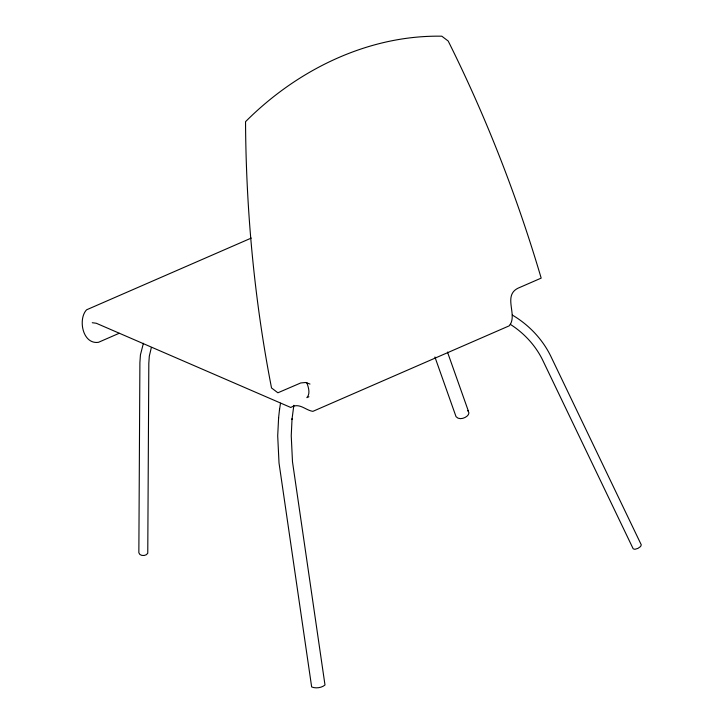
<?xml version="1.0" encoding="UTF-8"?>
<svg xmlns="http://www.w3.org/2000/svg" width="724" height="724" viewBox="0 0 724 724"><rect width="100%" height="100%" fill="white"/><g stroke="black" fill="none" stroke-linecap="round" stroke-linejoin="round"><path stroke-width="1.09" d="M278.613 417.667L277.699 435.857L279.021 462.998L311.655 686.958C315.755 688.642 321.601 687.881 324.995 685.013L292.496 461.849L291.238 435.739L292.043 418.825L291.98 419.422L293.853 405.277M279.473 409.956L280.505 403.196M278.541 418.264L279.554 409.196M143.406 343.267L140.429 354.887L139.895 362.597L138.854 552.765C139.569 556.412 146.302 556.358 147.768 553.226L148.818 363.267L149.307 356.163L151.334 347.583M251.255 238.087L86.599 309.8C77.812 318.976 82.5 344.552 98.437 342.325L119.161 333.293M308.922 396.761L306.858 397.657C310.623 393.766 308.424 387.032 306.741 382.553M92.265 322.723L96.247 323.248L290.749 407.458C299.501 402.173 305.284 410.273 312.877 411.35L509.162 325.863C518.665 315.112 501.153 294.424 519.941 287.365L541.181 278.116C517.135 196.593 486.166 117.08 448.183 41.024L441.821 36.2C367.937 34.906 296.985 70.029 245.536 121.686C246.033 210.992 254.45 300.288 271.527 387.964L277.889 392.788L300.75 382.951L305.646 382.498L309.981 384.055M512.339 315.067C528.601 324.66 542.24 338.85 550.602 355.837L641.274 544.837L640.622 546.502L637.989 548.349L634.912 549.308L633.192 548.81L542.611 359.991C535.452 345.366 523.986 333.049 510.284 324.316M467.74 410.571L468.835 412.508A6.507 4.136 -19.5 0 1 467.224 416.001C464.346 418.562 458.853 420.074 456.048 416.689L434.907 356.986M447.477 352.072L468.5 411.449"/></g></svg>
